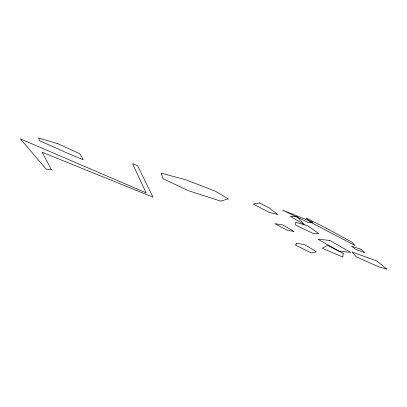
<?xml version="1.0" encoding="UTF-8"?>
<svg xmlns="http://www.w3.org/2000/svg" width="407" height="407" viewBox="0 0 407 407"><rect width="100%" height="100%" fill="white"/><g stroke="black" fill="none" stroke-linecap="round" stroke-linejoin="round"><path stroke-width="0.61" d="M343.223 253.373L342.847 257.066L322.227 248.234L327.615 245.34L343.223 253.373M295.884 222.38L295.365 224.954L312.897 233.333L318.717 233.516L307.636 225.697L295.884 222.38M296.749 243.294L295.416 245.039L311.248 252.971L316.478 251.857L304.812 244.729L296.749 243.294M228.251 198.86L220.619 201.109L188.065 190.573L163.039 178.704L161.116 173.148L185.612 179.731L215.227 191.158L228.251 198.86M259.284 202.945L253.235 204.06L269.251 212.373L278.093 214.606L268.783 207.641L259.284 202.945M312.571 222.186L307.972 222.4L282.57 210.129L312.571 222.186M296.764 216.356L290.476 216.458L304.263 224.522L296.764 216.356M51.353 169.699L46.484 169.424L20.35 138.863L146.072 192.832L132.585 163.67L137.612 165.669L152.935 197.136L42.145 152.187L51.353 169.699M329.68 240.4L318.035 239.245L339.117 251.246L350.768 252.401L329.68 240.4M293.849 231.39L287.439 230.398L274.878 223.662L282.951 224.995L293.849 231.39M386.65 269.012L379.039 266.967L356.334 256.868L351.989 251.953L377.091 261.121L386.65 269.012M57.819 143.696L38.512 137.988L39.596 140.746L67.918 153.414L83.308 159.753L79.787 153.754L57.819 143.696M360.933 249.267L351.485 246.123L356.003 249.511L364.789 252.722L360.933 249.267M326.872 228.469L306.161 218.06L311.202 222.563L355.001 245.467L352.096 242.267L326.872 228.469"/></g></svg>
